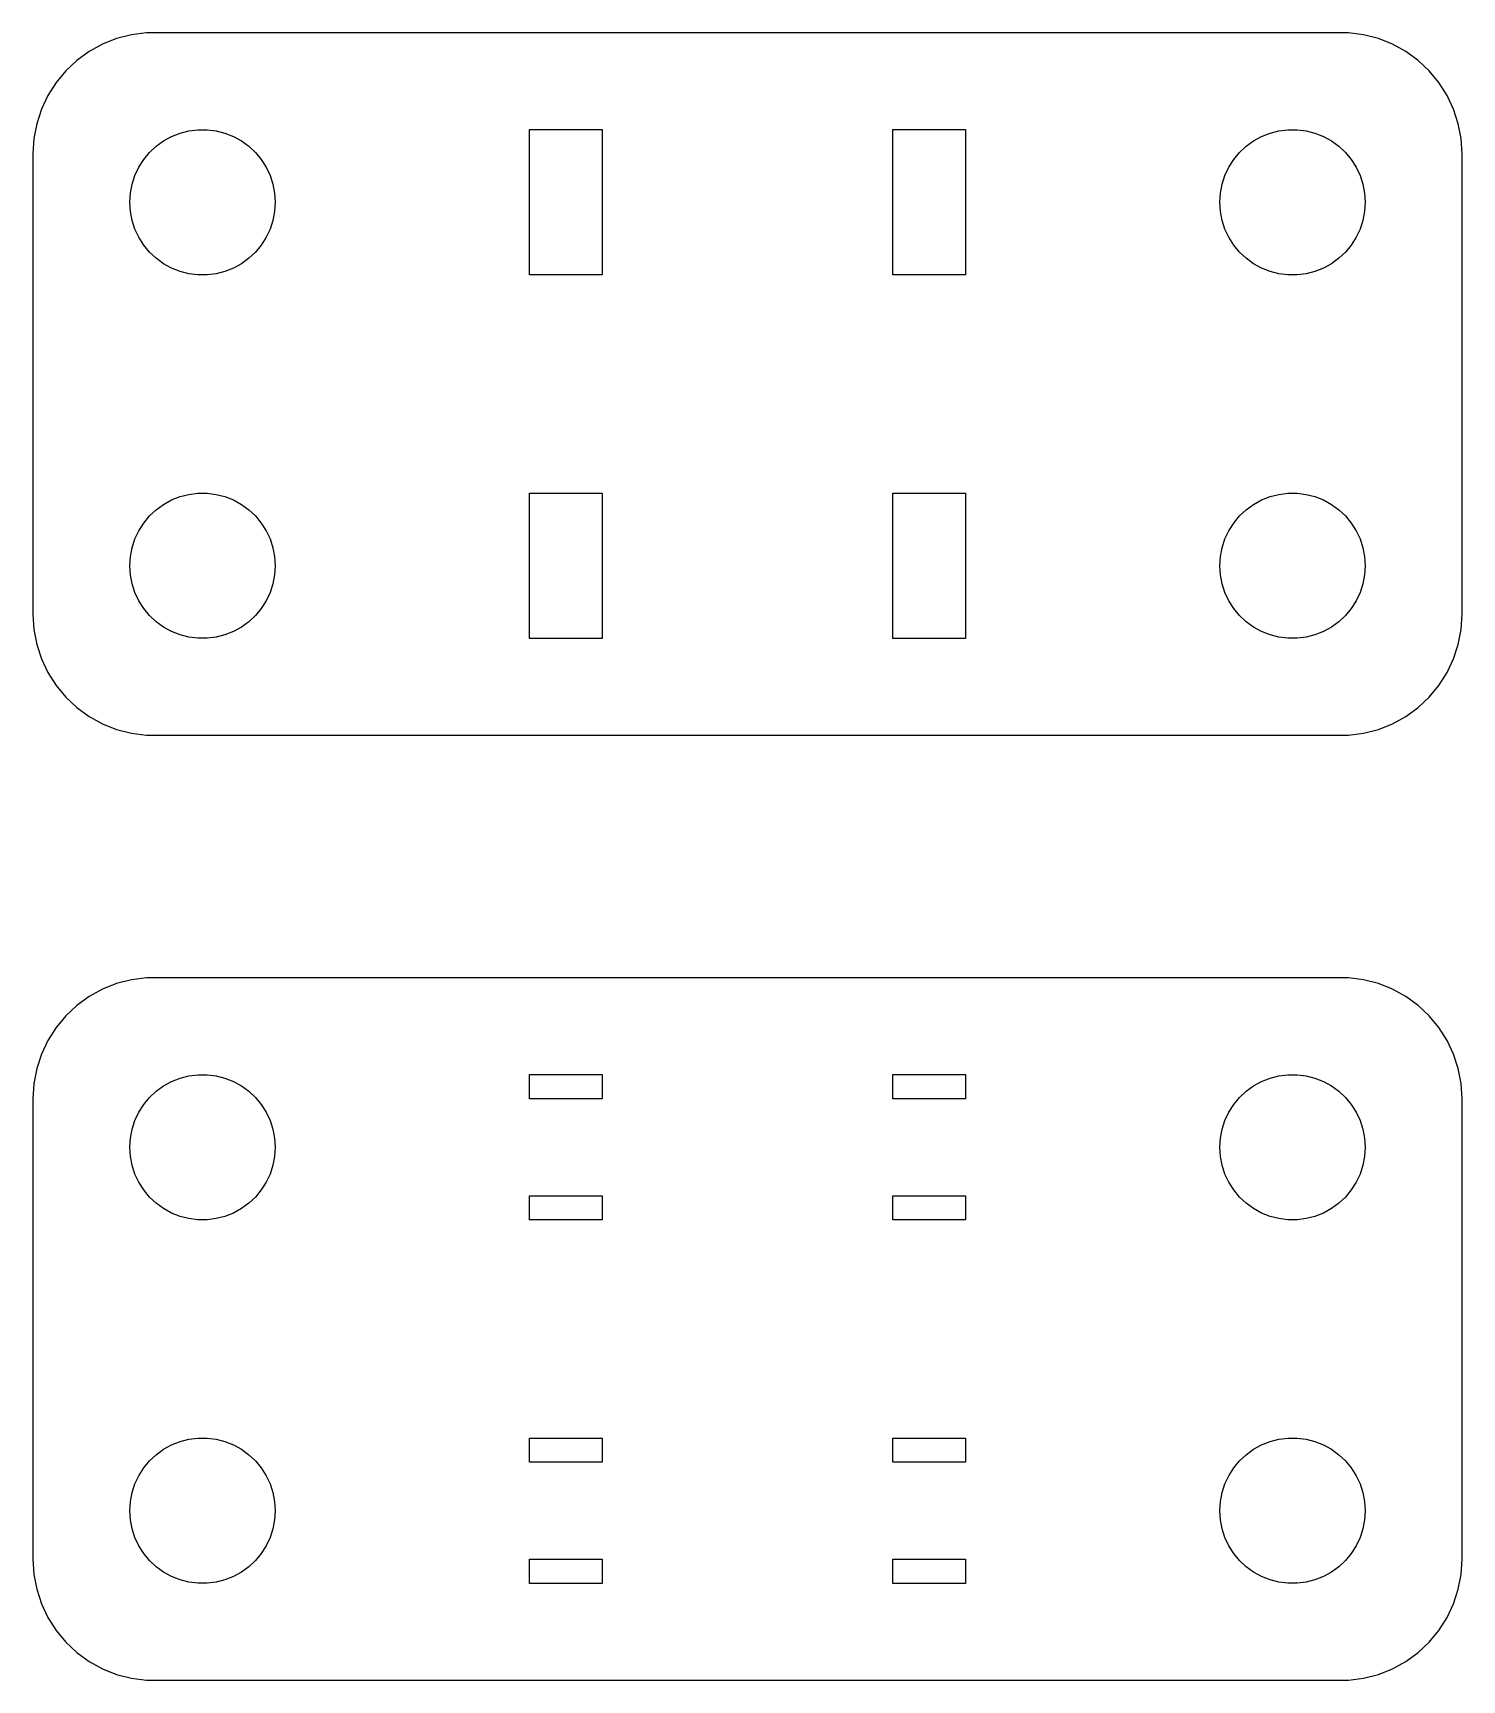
# Model space of a CAD drawing. Header units: metres. Extents: x -29.5 to 29.5, y -14.5 to 53.5.
import ezdxf

# ---------------------------------------------------------------- set-up
doc = ezdxf.new("R2010")
doc.units = ezdxf.units.M

msp = doc.modelspace()

# ---------------------------------------------------------------- linework, layer by layer
for p, q in [((-26.0451, 53.2553), (-26.6289, 53.0241)), ((-25.4369, 53.4114), (-26.0451, 53.2553)), ((-24.8139, 53.4901), (-25.4369, 53.4114)), ((24.8139, 53.4901), (-24.8139, 53.4901)), ((25.4369, 53.4114), (24.8139, 53.4901)), ((26.0451, 53.2553), (25.4369, 53.4114)), ((26.6289, 53.0241), (26.0451, 53.2553)), ((-27.6871, 52.3526), (-28.1448, 51.9227)), ((-27.1791, 52.7216), (-27.6871, 52.3526)), ((-26.6289, 53.0241), (-27.1791, 52.7216)), ((27.1791, 52.7216), (26.6289, 53.0241)), ((27.6871, 52.3526), (27.1791, 52.7216)), ((28.1448, 51.9227), (27.6871, 52.3526)), ((-28.1448, 51.9227), (-28.5451, 51.4389)), ((28.5451, 51.4389), (28.1448, 51.9227)), ((-28.5451, 51.4389), (-28.8815, 50.9088)), ((28.8815, 50.9088), (28.5451, 51.4389)), ((-29.1489, 50.3406), (-29.3429, 49.7434)), ((-28.8815, 50.9088), (-29.1489, 50.3406)), ((29.1489, 50.3406), (28.8815, 50.9088)), ((29.3429, 49.7434), (29.1489, 50.3406)), ((-29.3429, 49.7434), (-29.4606, 49.1267)), ((29.4606, 49.1267), (29.3429, 49.7434)), ((-29.4606, 49.1267), (-29.5, 48.5)), ((-24.4123, 48.8115), (-24.1075, 49.033)), ((-24.1075, 49.033), (-23.7773, 49.2145)), ((-23.7773, 49.2145), (-23.427, 49.3532)), ((-23.427, 49.3532), (-23.0621, 49.4469)), ((-23.0621, 49.4469), (-22.6884, 49.4941)), ((-22.6884, 49.4941), (-22.3116, 49.4941)), ((-22.3116, 49.4941), (-21.9379, 49.4469)), ((-21.9379, 49.4469), (-21.5729, 49.3532)), ((-21.5729, 49.3532), (-21.2227, 49.2145)), ((-21.2227, 49.2145), (-20.8925, 49.033)), ((-20.8925, 49.033), (-20.5877, 48.8115)), ((-9, 43.5), (-9, 49.5)), ((-9, 49.5), (-6, 49.5)), ((-6, 49.5), (-6, 43.5)), ((6, 43.5), (6, 49.5)), ((6, 49.5), (9, 49.5)), ((9, 49.5), (9, 43.5)), ((20.5877, 48.8115), (20.8925, 49.033)), ((20.8925, 49.033), (21.2227, 49.2145)), ((21.2227, 49.2145), (21.5729, 49.3532)), ((21.5729, 49.3532), (21.9379, 49.4469)), ((21.9379, 49.4469), (22.3116, 49.4941)), ((22.3116, 49.4941), (22.6884, 49.4941)), ((22.6884, 49.4941), (23.0621, 49.4469)), ((23.0621, 49.4469), (23.427, 49.3532)), ((23.427, 49.3532), (23.7773, 49.2145)), ((23.7773, 49.2145), (24.1075, 49.033)), ((24.1075, 49.033), (24.4123, 48.8115)), ((29.5, 48.5), (29.4606, 49.1267)), ((-29.5, 48.5), (-29.5, 29.5)), ((-24.927, 48.2634), (-24.6869, 48.5536)), ((-24.6869, 48.5536), (-24.4123, 48.8115)), ((-20.5877, 48.8115), (-20.3131, 48.5536)), ((-20.3131, 48.5536), (-20.0729, 48.2634)), ((20.0729, 48.2634), (20.3131, 48.5536)), ((20.3131, 48.5536), (20.5877, 48.8115)), ((24.4123, 48.8115), (24.6869, 48.5536)), ((24.6869, 48.5536), (24.927, 48.2634)), ((29.5, 29.5), (29.5, 48.5)), ((-25.4057, 47.2461), (-25.2893, 47.6044)), ((-25.2893, 47.6044), (-25.1289, 47.9453)), ((-25.1289, 47.9453), (-24.927, 48.2634)), ((-20.0729, 48.2634), (-19.8711, 47.9453)), ((-19.8711, 47.9453), (-19.7107, 47.6044)), ((-19.7107, 47.6044), (-19.5942, 47.2461)), ((19.5942, 47.2461), (19.7107, 47.6044)), ((19.7107, 47.6044), (19.8711, 47.9453)), ((19.8711, 47.9453), (20.0729, 48.2634)), ((24.927, 48.2634), (25.1289, 47.9453)), ((25.1289, 47.9453), (25.2893, 47.6044)), ((25.2893, 47.6044), (25.4057, 47.2461)), ((-25.4763, 46.876), (-25.4057, 47.2461)), ((-19.5942, 47.2461), (-19.5237, 46.876)), ((19.5237, 46.876), (19.5942, 47.2461)), ((25.4057, 47.2461), (25.4763, 46.876)), ((-25.5, 46.5), (-25.4763, 46.876)), ((-25.4763, 46.124), (-25.5, 46.5)), ((-19.5237, 46.876), (-19.5, 46.5)), ((-19.5, 46.5), (-19.5237, 46.124)), ((19.5, 46.5), (19.5237, 46.876)), ((19.5237, 46.124), (19.5, 46.5)), ((25.4763, 46.876), (25.5, 46.5)), ((25.5, 46.5), (25.4763, 46.124)), ((-25.4057, 45.7539), (-25.4763, 46.124)), ((-25.2893, 45.3956), (-25.4057, 45.7539)), ((-19.5942, 45.7539), (-19.7107, 45.3956)), ((-19.5237, 46.124), (-19.5942, 45.7539)), ((19.5942, 45.7539), (19.5237, 46.124)), ((19.7107, 45.3956), (19.5942, 45.7539)), ((25.4057, 45.7539), (25.2893, 45.3956)), ((25.4763, 46.124), (25.4057, 45.7539)), ((-25.1289, 45.0547), (-25.2893, 45.3956)), ((-24.927, 44.7366), (-25.1289, 45.0547)), ((-19.8711, 45.0547), (-20.0729, 44.7366)), ((-19.7107, 45.3956), (-19.8711, 45.0547)), ((19.8711, 45.0547), (19.7107, 45.3956)), ((20.0729, 44.7366), (19.8711, 45.0547)), ((25.1289, 45.0547), (24.927, 44.7366)), ((25.2893, 45.3956), (25.1289, 45.0547)), ((-24.6869, 44.4464), (-24.927, 44.7366)), ((-24.4123, 44.1884), (-24.6869, 44.4464)), ((-24.1075, 43.967), (-24.4123, 44.1884)), ((-20.5877, 44.1884), (-20.8925, 43.967)), ((-20.3131, 44.4464), (-20.5877, 44.1884)), ((-20.0729, 44.7366), (-20.3131, 44.4464)), ((20.3131, 44.4464), (20.0729, 44.7366)), ((20.5877, 44.1884), (20.3131, 44.4464)), ((20.8925, 43.967), (20.5877, 44.1884)), ((24.4123, 44.1884), (24.1075, 43.967)), ((24.6869, 44.4464), (24.4123, 44.1884)), ((24.927, 44.7366), (24.6869, 44.4464)), ((-23.7773, 43.7855), (-24.1075, 43.967)), ((-23.427, 43.6468), (-23.7773, 43.7855)), ((-23.0621, 43.5531), (-23.427, 43.6468)), ((-22.6884, 43.5059), (-23.0621, 43.5531)), ((-21.9379, 43.5531), (-22.3116, 43.5059)), ((-21.5729, 43.6468), (-21.9379, 43.5531)), ((-21.2227, 43.7855), (-21.5729, 43.6468)), ((-20.8925, 43.967), (-21.2227, 43.7855)), ((21.2227, 43.7855), (20.8925, 43.967)), ((21.5729, 43.6468), (21.2227, 43.7855)), ((21.9379, 43.5531), (21.5729, 43.6468)), ((22.3116, 43.5059), (21.9379, 43.5531)), ((23.0621, 43.5531), (22.6884, 43.5059)), ((23.427, 43.6468), (23.0621, 43.5531)), ((23.7773, 43.7855), (23.427, 43.6468)), ((24.1075, 43.967), (23.7773, 43.7855)), ((-22.3116, 43.5059), (-22.6884, 43.5059)), ((-6, 43.5), (-9, 43.5)), ((9, 43.5), (6, 43.5)), ((22.6884, 43.5059), (22.3116, 43.5059)), ((-24.4123, 33.8116), (-24.1075, 34.033)), ((-24.1075, 34.033), (-23.7773, 34.2145)), ((-23.7773, 34.2145), (-23.427, 34.3532)), ((-23.427, 34.3532), (-23.0621, 34.4469)), ((-23.0621, 34.4469), (-22.6884, 34.4941)), ((-22.6884, 34.4941), (-22.3116, 34.4941)), ((-22.3116, 34.4941), (-21.9379, 34.4469)), ((-21.9379, 34.4469), (-21.5729, 34.3532)), ((-21.5729, 34.3532), (-21.2227, 34.2145)), ((-21.2227, 34.2145), (-20.8925, 34.033)), ((-20.8925, 34.033), (-20.5877, 33.8116)), ((-9, 28.5), (-9, 34.5)), ((-9, 34.5), (-6, 34.5)), ((-6, 34.5), (-6, 28.5)), ((6, 28.5), (6, 34.5)), ((6, 34.5), (9, 34.5)), ((9, 34.5), (9, 28.5)), ((20.5877, 33.8116), (20.8925, 34.033)), ((20.8925, 34.033), (21.2227, 34.2145)), ((21.2227, 34.2145), (21.5729, 34.3532)), ((21.5729, 34.3532), (21.9379, 34.4469)), ((21.9379, 34.4469), (22.3116, 34.4941)), ((22.3116, 34.4941), (22.6884, 34.4941)), ((22.6884, 34.4941), (23.0621, 34.4469)), ((23.0621, 34.4469), (23.427, 34.3532)), ((23.427, 34.3532), (23.7773, 34.2145)), ((23.7773, 34.2145), (24.1075, 34.033)), ((24.1075, 34.033), (24.4123, 33.8116)), ((-24.927, 33.2634), (-24.6869, 33.5536)), ((-24.6869, 33.5536), (-24.4123, 33.8116)), ((-20.5877, 33.8116), (-20.3131, 33.5536)), ((-20.3131, 33.5536), (-20.0729, 33.2634)), ((20.0729, 33.2634), (20.3131, 33.5536)), ((20.3131, 33.5536), (20.5877, 33.8116)), ((24.4123, 33.8116), (24.6869, 33.5536)), ((24.6869, 33.5536), (24.927, 33.2634)), ((-25.2893, 32.6044), (-25.1289, 32.9453)), ((-25.1289, 32.9453), (-24.927, 33.2634)), ((-20.0729, 33.2634), (-19.8711, 32.9453)), ((-19.8711, 32.9453), (-19.7107, 32.6044)), ((19.7107, 32.6044), (19.8711, 32.9453)), ((19.8711, 32.9453), (20.0729, 33.2634)), ((24.927, 33.2634), (25.1289, 32.9453)), ((25.1289, 32.9453), (25.2893, 32.6044)), ((-25.4763, 31.876), (-25.4057, 32.2461)), ((-25.4057, 32.2461), (-25.2893, 32.6044)), ((-19.7107, 32.6044), (-19.5942, 32.2461)), ((-19.5942, 32.2461), (-19.5237, 31.876)), ((19.5237, 31.876), (19.5942, 32.2461)), ((19.5942, 32.2461), (19.7107, 32.6044)), ((25.2893, 32.6044), (25.4057, 32.2461)), ((25.4057, 32.2461), (25.4763, 31.876)), ((-25.5, 31.5), (-25.4763, 31.876)), ((-25.4763, 31.124), (-25.5, 31.5)), ((-19.5237, 31.876), (-19.5, 31.5)), ((-19.5, 31.5), (-19.5237, 31.124)), ((19.5, 31.5), (19.5237, 31.876)), ((19.5237, 31.124), (19.5, 31.5)), ((25.4763, 31.876), (25.5, 31.5)), ((25.5, 31.5), (25.4763, 31.124)), ((-25.4057, 30.7539), (-25.4763, 31.124)), ((-25.2893, 30.3956), (-25.4057, 30.7539)), ((-19.5942, 30.7539), (-19.7107, 30.3956)), ((-19.5237, 31.124), (-19.5942, 30.7539)), ((19.5942, 30.7539), (19.5237, 31.124)), ((19.7107, 30.3956), (19.5942, 30.7539)), ((25.4057, 30.7539), (25.2893, 30.3956)), ((25.4763, 31.124), (25.4057, 30.7539)), ((-25.1289, 30.0547), (-25.2893, 30.3956)), ((-24.927, 29.7366), (-25.1289, 30.0547)), ((-19.8711, 30.0547), (-20.0729, 29.7366)), ((-19.7107, 30.3956), (-19.8711, 30.0547)), ((19.8711, 30.0547), (19.7107, 30.3956)), ((20.0729, 29.7366), (19.8711, 30.0547)), ((25.1289, 30.0547), (24.927, 29.7366)), ((25.2893, 30.3956), (25.1289, 30.0547)), ((-29.5, 29.5), (-29.4606, 28.8733)), ((-24.6869, 29.4464), (-24.927, 29.7366)), ((-24.4123, 29.1885), (-24.6869, 29.4464)), ((-20.3131, 29.4464), (-20.5877, 29.1885)), ((-20.0729, 29.7366), (-20.3131, 29.4464)), ((20.3131, 29.4464), (20.0729, 29.7366)), ((20.5877, 29.1885), (20.3131, 29.4464)), ((24.6869, 29.4464), (24.4123, 29.1885)), ((24.927, 29.7366), (24.6869, 29.4464)), ((29.4606, 28.8733), (29.5, 29.5)), ((-29.4606, 28.8733), (-29.3429, 28.2566)), ((-24.1075, 28.967), (-24.4123, 29.1885)), ((-23.7773, 28.7855), (-24.1075, 28.967)), ((-23.427, 28.6468), (-23.7773, 28.7855)), ((-23.0621, 28.5531), (-23.427, 28.6468)), ((-22.6884, 28.5059), (-23.0621, 28.5531)), ((-21.9379, 28.5531), (-22.3116, 28.5059)), ((-21.5729, 28.6468), (-21.9379, 28.5531)), ((-21.2227, 28.7855), (-21.5729, 28.6468)), ((-20.8925, 28.967), (-21.2227, 28.7855)), ((-20.5877, 29.1885), (-20.8925, 28.967)), ((20.8925, 28.967), (20.5877, 29.1885)), ((21.2227, 28.7855), (20.8925, 28.967)), ((21.5729, 28.6468), (21.2227, 28.7855)), ((21.9379, 28.5531), (21.5729, 28.6468)), ((22.3116, 28.5059), (21.9379, 28.5531)), ((23.0621, 28.5531), (22.6884, 28.5059)), ((23.427, 28.6468), (23.0621, 28.5531)), ((23.7773, 28.7855), (23.427, 28.6468)), ((24.1075, 28.967), (23.7773, 28.7855)), ((24.4123, 29.1885), (24.1075, 28.967)), ((29.3429, 28.2566), (29.4606, 28.8733)), ((-29.3429, 28.2566), (-29.1489, 27.6594)), ((-22.3116, 28.5059), (-22.6884, 28.5059)), ((-6, 28.5), (-9, 28.5)), ((9, 28.5), (6, 28.5)), ((22.6884, 28.5059), (22.3116, 28.5059)), ((29.1489, 27.6594), (29.3429, 28.2566)), ((-29.1489, 27.6594), (-28.8815, 27.0912)), ((28.8815, 27.0912), (29.1489, 27.6594)), ((-28.8815, 27.0912), (-28.5451, 26.5611)), ((-28.5451, 26.5611), (-28.1448, 26.0773)), ((28.1448, 26.0773), (28.5451, 26.5611)), ((28.5451, 26.5611), (28.8815, 27.0912)), ((-28.1448, 26.0773), (-27.6871, 25.6474)), ((27.6871, 25.6474), (28.1448, 26.0773)), ((-27.6871, 25.6474), (-27.1791, 25.2784)), ((-27.1791, 25.2784), (-26.6289, 24.9759)), ((26.6289, 24.9759), (27.1791, 25.2784)), ((27.1791, 25.2784), (27.6871, 25.6474)), ((-26.6289, 24.9759), (-26.0451, 24.7447)), ((-26.0451, 24.7447), (-25.4369, 24.5886)), ((-25.4369, 24.5886), (-24.8139, 24.5099)), ((-24.8139, 24.5099), (24.8139, 24.5099)), ((24.8139, 24.5099), (25.4369, 24.5886)), ((25.4369, 24.5886), (26.0451, 24.7447)), ((26.0451, 24.7447), (26.6289, 24.9759)), ((-25.4369, 14.4114), (-26.0451, 14.2553)), ((-24.8139, 14.4901), (-25.4369, 14.4114)), ((24.8139, 14.4901), (-24.8139, 14.4901)), ((25.4369, 14.4114), (24.8139, 14.4901)), ((26.0451, 14.2553), (25.4369, 14.4114)), ((-27.1791, 13.7216), (-27.6871, 13.3526)), ((-26.6289, 14.0241), (-27.1791, 13.7216)), ((-26.0451, 14.2553), (-26.6289, 14.0241)), ((26.6289, 14.0241), (26.0451, 14.2553)), ((27.1791, 13.7216), (26.6289, 14.0241)), ((27.6871, 13.3526), (27.1791, 13.7216)), ((-28.1448, 12.9227), (-28.5451, 12.4389)), ((-27.6871, 13.3526), (-28.1448, 12.9227)), ((28.1448, 12.9227), (27.6871, 13.3526)), ((28.5451, 12.4389), (28.1448, 12.9227)), ((-28.5451, 12.4389), (-28.8815, 11.9088)), ((28.8815, 11.9088), (28.5451, 12.4389)), ((-28.8815, 11.9088), (-29.1489, 11.3406)), ((29.1489, 11.3406), (28.8815, 11.9088)), ((-29.1489, 11.3406), (-29.3429, 10.7434)), ((29.3429, 10.7434), (29.1489, 11.3406)), ((-29.3429, 10.7434), (-29.4606, 10.1267)), ((-24.1075, 10.033), (-23.7773, 10.2145)), ((-23.7773, 10.2145), (-23.427, 10.3532)), ((-23.427, 10.3532), (-23.0621, 10.4469)), ((-23.0621, 10.4469), (-22.6884, 10.4941)), ((-22.6884, 10.4941), (-22.3116, 10.4941)), ((-22.3116, 10.4941), (-21.9379, 10.4469)), ((-21.9379, 10.4469), (-21.5729, 10.3532)), ((-21.5729, 10.3532), (-21.2227, 10.2145)), ((-21.2227, 10.2145), (-20.8925, 10.033)), ((-9, 9.5), (-9, 10.5)), ((-9, 10.5), (-6, 10.5)), ((-6, 10.5), (-6, 9.5)), ((6, 9.5), (6, 10.5)), ((6, 10.5), (9, 10.5)), ((9, 10.5), (9, 9.5)), ((20.8925, 10.033), (21.2227, 10.2145)), ((21.2227, 10.2145), (21.5729, 10.3532)), ((21.5729, 10.3532), (21.9379, 10.4469)), ((21.9379, 10.4469), (22.3116, 10.4941)), ((22.3116, 10.4941), (22.6884, 10.4941)), ((22.6884, 10.4941), (23.0621, 10.4469)), ((23.0621, 10.4469), (23.427, 10.3532)), ((23.427, 10.3532), (23.7773, 10.2145)), ((23.7773, 10.2145), (24.1075, 10.033)), ((29.4606, 10.1267), (29.3429, 10.7434)), ((-29.4606, 10.1267), (-29.5, 9.5)), ((-24.927, 9.26335), (-24.6869, 9.55363)), ((-24.6869, 9.55363), (-24.4123, 9.81154)), ((-24.4123, 9.81154), (-24.1075, 10.033)), ((-20.8925, 10.033), (-20.5877, 9.81154)), ((-20.5877, 9.81154), (-20.3131, 9.55363)), ((-20.3131, 9.55363), (-20.0729, 9.26335)), ((20.0729, 9.26335), (20.3131, 9.55363)), ((20.3131, 9.55363), (20.5877, 9.81154)), ((20.5877, 9.81154), (20.8925, 10.033)), ((24.1075, 10.033), (24.4123, 9.81154)), ((24.4123, 9.81154), (24.6869, 9.55363)), ((24.6869, 9.55363), (24.927, 9.26335)), ((29.5, 9.5), (29.4606, 10.1267)), ((-29.5, 9.5), (-29.5, -9.5)), ((-25.2893, 8.60437), (-25.1289, 8.94525)), ((-25.1289, 8.94525), (-24.927, 9.26335)), ((-20.0729, 9.26335), (-19.8711, 8.94525)), ((-19.8711, 8.94525), (-19.7107, 8.60437)), ((-6, 9.5), (-9, 9.5)), ((9, 9.5), (6, 9.5)), ((19.7107, 8.60437), (19.8711, 8.94525)), ((19.8711, 8.94525), (20.0729, 9.26335)), ((24.927, 9.26335), (25.1289, 8.94525)), ((25.1289, 8.94525), (25.2893, 8.60437)), ((29.5, -9.5), (29.5, 9.5)), ((-25.4763, 7.87599), (-25.4057, 8.24606)), ((-25.4057, 8.24606), (-25.2893, 8.60437)), ((-19.7107, 8.60437), (-19.5942, 8.24606)), ((-19.5942, 8.24606), (-19.5237, 7.87599)), ((19.5237, 7.87599), (19.5942, 8.24606)), ((19.5942, 8.24606), (19.7107, 8.60437)), ((25.2893, 8.60437), (25.4057, 8.24606)), ((25.4057, 8.24606), (25.4763, 7.87599)), ((-25.5, 7.5), (-25.4763, 7.87599)), ((-25.4763, 7.12399), (-25.5, 7.5)), ((-19.5237, 7.87599), (-19.5, 7.5)), ((-19.5, 7.5), (-19.5237, 7.12399)), ((19.5, 7.5), (19.5237, 7.87599)), ((19.5237, 7.12399), (19.5, 7.5)), ((25.4763, 7.87599), (25.5, 7.5)), ((25.5, 7.5), (25.4763, 7.12399)), ((-25.4057, 6.75392), (-25.4763, 7.12399)), ((-19.5237, 7.12399), (-19.5942, 6.75392)), ((19.5942, 6.75392), (19.5237, 7.12399)), ((25.4763, 7.12399), (25.4057, 6.75392)), ((-25.2893, 6.39561), (-25.4057, 6.75392)), ((-25.1289, 6.05473), (-25.2893, 6.39561)), ((-19.7107, 6.39561), (-19.8711, 6.05473)), ((-19.5942, 6.75392), (-19.7107, 6.39561)), ((19.7107, 6.39561), (19.5942, 6.75392)), ((19.8711, 6.05473), (19.7107, 6.39561)), ((25.2893, 6.39561), (25.1289, 6.05473)), ((25.4057, 6.75392), (25.2893, 6.39561)), ((-24.927, 5.73663), (-25.1289, 6.05473)), ((-24.6869, 5.44635), (-24.927, 5.73663)), ((-24.4123, 5.18845), (-24.6869, 5.44635)), ((-20.3131, 5.44635), (-20.5877, 5.18845)), ((-20.0729, 5.73663), (-20.3131, 5.44635)), ((-19.8711, 6.05473), (-20.0729, 5.73663)), ((-9, 4.5), (-9, 5.5)), ((-9, 5.5), (-6, 5.5)), ((-6, 5.5), (-6, 4.5)), ((6, 4.5), (6, 5.5)), ((6, 5.5), (9, 5.5)), ((9, 5.5), (9, 4.5)), ((20.0729, 5.73663), (19.8711, 6.05473)), ((20.3131, 5.44635), (20.0729, 5.73663)), ((20.5877, 5.18845), (20.3131, 5.44635)), ((24.6869, 5.44635), (24.4123, 5.18845)), ((24.927, 5.73663), (24.6869, 5.44635)), ((25.1289, 6.05473), (24.927, 5.73663)), ((-24.1075, 4.96701), (-24.4123, 5.18845)), ((-23.7773, 4.78551), (-24.1075, 4.96701)), ((-23.427, 4.64682), (-23.7773, 4.78551)), ((-21.2227, 4.78551), (-21.5729, 4.64682)), ((-20.8925, 4.96701), (-21.2227, 4.78551)), ((-20.5877, 5.18845), (-20.8925, 4.96701)), ((20.8925, 4.96701), (20.5877, 5.18845)), ((21.2227, 4.78551), (20.8925, 4.96701)), ((21.5729, 4.64682), (21.2227, 4.78551)), ((23.7773, 4.78551), (23.427, 4.64682)), ((24.1075, 4.96701), (23.7773, 4.78551)), ((24.4123, 5.18845), (24.1075, 4.96701)), ((-23.0621, 4.55313), (-23.427, 4.64682)), ((-22.6884, 4.50591), (-23.0621, 4.55313)), ((-22.3116, 4.50591), (-22.6884, 4.50591)), ((-21.9379, 4.55313), (-22.3116, 4.50591)), ((-21.5729, 4.64682), (-21.9379, 4.55313)), ((-6, 4.5), (-9, 4.5)), ((9, 4.5), (6, 4.5)), ((21.9379, 4.55313), (21.5729, 4.64682)), ((22.3116, 4.50591), (21.9379, 4.55313)), ((22.6884, 4.50591), (22.3116, 4.50591)), ((23.0621, 4.55313), (22.6884, 4.50591)), ((23.427, 4.64682), (23.0621, 4.55313)), ((-23.7773, -4.78551), (-23.427, -4.64682)), ((-23.427, -4.64682), (-23.0621, -4.55313)), ((-23.0621, -4.55313), (-22.6884, -4.50591)), ((-22.6884, -4.50591), (-22.3116, -4.50591)), ((-22.3116, -4.50591), (-21.9379, -4.55313)), ((-21.9379, -4.55313), (-21.5729, -4.64682)), ((-21.5729, -4.64682), (-21.2227, -4.78551)), ((-9, -5.5), (-9, -4.5)), ((-9, -4.5), (-6, -4.5)), ((-6, -4.5), (-6, -5.5)), ((6, -5.5), (6, -4.5)), ((6, -4.5), (9, -4.5)), ((9, -4.5), (9, -5.5)), ((21.2227, -4.78551), (21.5729, -4.64682)), ((21.5729, -4.64682), (21.9379, -4.55313)), ((21.9379, -4.55313), (22.3116, -4.50591)), ((22.3116, -4.50591), (22.6884, -4.50591)), ((22.6884, -4.50591), (23.0621, -4.55313)), ((23.0621, -4.55313), (23.427, -4.64682)), ((23.427, -4.64682), (23.7773, -4.78551)), ((-24.6869, -5.44635), (-24.4123, -5.18845)), ((-24.4123, -5.18845), (-24.1075, -4.96701)), ((-24.1075, -4.96701), (-23.7773, -4.78551)), ((-21.2227, -4.78551), (-20.8925, -4.96701)), ((-20.8925, -4.96701), (-20.5877, -5.18845)), ((-20.5877, -5.18845), (-20.3131, -5.44635)), ((20.3131, -5.44635), (20.5877, -5.18845)), ((20.5877, -5.18845), (20.8925, -4.96701)), ((20.8925, -4.96701), (21.2227, -4.78551)), ((23.7773, -4.78551), (24.1075, -4.96701)), ((24.1075, -4.96701), (24.4123, -5.18845)), ((24.4123, -5.18845), (24.6869, -5.44635)), ((-25.2893, -6.39561), (-25.1289, -6.05473)), ((-25.1289, -6.05473), (-24.927, -5.73663)), ((-24.927, -5.73663), (-24.6869, -5.44635)), ((-20.3131, -5.44635), (-20.0729, -5.73663)), ((-20.0729, -5.73663), (-19.8711, -6.05473)), ((-19.8711, -6.05473), (-19.7107, -6.39561)), ((-6, -5.5), (-9, -5.5)), ((9, -5.5), (6, -5.5)), ((19.7107, -6.39561), (19.8711, -6.05473)), ((19.8711, -6.05473), (20.0729, -5.73663)), ((20.0729, -5.73663), (20.3131, -5.44635)), ((24.6869, -5.44635), (24.927, -5.73663)), ((24.927, -5.73663), (25.1289, -6.05473)), ((25.1289, -6.05473), (25.2893, -6.39561)), ((-25.4763, -7.12399), (-25.4057, -6.75392)), ((-25.4057, -6.75392), (-25.2893, -6.39561)), ((-19.7107, -6.39561), (-19.5942, -6.75392)), ((-19.5942, -6.75392), (-19.5237, -7.12399)), ((19.5237, -7.12399), (19.5942, -6.75392)), ((19.5942, -6.75392), (19.7107, -6.39561)), ((25.2893, -6.39561), (25.4057, -6.75392)), ((25.4057, -6.75392), (25.4763, -7.12399)), ((-25.5, -7.5), (-25.4763, -7.12399)), ((-19.5237, -7.12399), (-19.5, -7.5)), ((19.5, -7.5), (19.5237, -7.12399)), ((25.4763, -7.12399), (25.5, -7.5)), ((-25.4763, -7.87599), (-25.5, -7.5)), ((-25.4057, -8.24606), (-25.4763, -7.87599)), ((-19.5237, -7.87599), (-19.5942, -8.24606)), ((-19.5, -7.5), (-19.5237, -7.87599)), ((19.5237, -7.87599), (19.5, -7.5)), ((19.5942, -8.24606), (19.5237, -7.87599)), ((25.4763, -7.87599), (25.4057, -8.24606)), ((25.5, -7.5), (25.4763, -7.87599)), ((-25.2893, -8.60437), (-25.4057, -8.24606)), ((-25.1289, -8.94525), (-25.2893, -8.60437)), ((-19.7107, -8.60437), (-19.8711, -8.94525)), ((-19.5942, -8.24606), (-19.7107, -8.60437)), ((19.7107, -8.60437), (19.5942, -8.24606)), ((19.8711, -8.94525), (19.7107, -8.60437)), ((25.2893, -8.60437), (25.1289, -8.94525)), ((25.4057, -8.24606), (25.2893, -8.60437)), ((-29.5, -9.5), (-29.4606, -10.1267)), ((-24.927, -9.26335), (-25.1289, -8.94525)), ((-24.6869, -9.55363), (-24.927, -9.26335)), ((-20.0729, -9.26335), (-20.3131, -9.55363)), ((-19.8711, -8.94525), (-20.0729, -9.26335)), ((-9, -10.5), (-9, -9.5)), ((-9, -9.5), (-6, -9.5)), ((-6, -9.5), (-6, -10.5)), ((6, -10.5), (6, -9.5)), ((6, -9.5), (9, -9.5)), ((9, -9.5), (9, -10.5)), ((20.0729, -9.26335), (19.8711, -8.94525)), ((20.3131, -9.55363), (20.0729, -9.26335)), ((24.927, -9.26335), (24.6869, -9.55363)), ((25.1289, -8.94525), (24.927, -9.26335)), ((29.4606, -10.1267), (29.5, -9.5)), ((-29.4606, -10.1267), (-29.3429, -10.7434)), ((-24.4123, -9.81154), (-24.6869, -9.55363)), ((-24.1075, -10.033), (-24.4123, -9.81154)), ((-23.7773, -10.2145), (-24.1075, -10.033)), ((-20.8925, -10.033), (-21.2227, -10.2145)), ((-20.5877, -9.81154), (-20.8925, -10.033)), ((-20.3131, -9.55363), (-20.5877, -9.81154)), ((20.5877, -9.81154), (20.3131, -9.55363)), ((20.8925, -10.033), (20.5877, -9.81154)), ((21.2227, -10.2145), (20.8925, -10.033)), ((24.1075, -10.033), (23.7773, -10.2145)), ((24.4123, -9.81154), (24.1075, -10.033)), ((24.6869, -9.55363), (24.4123, -9.81154)), ((29.3429, -10.7434), (29.4606, -10.1267)), ((-29.3429, -10.7434), (-29.1489, -11.3406)), ((-23.427, -10.3532), (-23.7773, -10.2145)), ((-23.0621, -10.4469), (-23.427, -10.3532)), ((-22.6884, -10.4941), (-23.0621, -10.4469)), ((-22.3116, -10.4941), (-22.6884, -10.4941)), ((-21.9379, -10.4469), (-22.3116, -10.4941)), ((-21.5729, -10.3532), (-21.9379, -10.4469)), ((-21.2227, -10.2145), (-21.5729, -10.3532)), ((-6, -10.5), (-9, -10.5)), ((9, -10.5), (6, -10.5)), ((21.5729, -10.3532), (21.2227, -10.2145)), ((21.9379, -10.4469), (21.5729, -10.3532)), ((22.3116, -10.4941), (21.9379, -10.4469)), ((22.6884, -10.4941), (22.3116, -10.4941)), ((23.0621, -10.4469), (22.6884, -10.4941)), ((23.427, -10.3532), (23.0621, -10.4469)), ((23.7773, -10.2145), (23.427, -10.3532)), ((29.1489, -11.3406), (29.3429, -10.7434)), ((-29.1489, -11.3406), (-28.8815, -11.9088)), ((28.8815, -11.9088), (29.1489, -11.3406)), ((-28.8815, -11.9088), (-28.5451, -12.4389)), ((28.5451, -12.4389), (28.8815, -11.9088)), ((-28.5451, -12.4389), (-28.1448, -12.9227)), ((28.1448, -12.9227), (28.5451, -12.4389)), ((-28.1448, -12.9227), (-27.6871, -13.3526)), ((-27.6871, -13.3526), (-27.1791, -13.7216)), ((27.1791, -13.7216), (27.6871, -13.3526)), ((27.6871, -13.3526), (28.1448, -12.9227)), ((-27.1791, -13.7216), (-26.6289, -14.0241)), ((-26.6289, -14.0241), (-26.0451, -14.2553)), ((-26.0451, -14.2553), (-25.4369, -14.4114)), ((25.4369, -14.4114), (26.0451, -14.2553)), ((26.0451, -14.2553), (26.6289, -14.0241)), ((26.6289, -14.0241), (27.1791, -13.7216)), ((-25.4369, -14.4114), (-24.8139, -14.4901)), ((-24.8139, -14.4901), (24.8139, -14.4901)), ((24.8139, -14.4901), (25.4369, -14.4114))]:
    msp.add_line(p, q)

doc.saveas('drawing.dxf')
